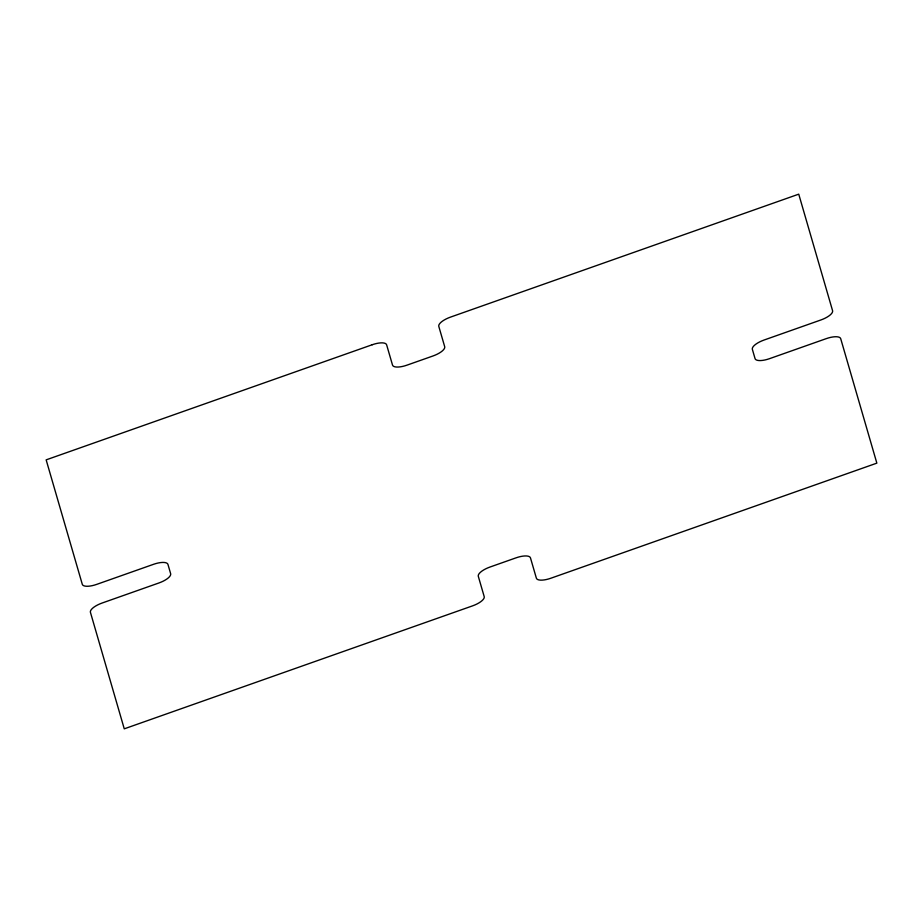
<?xml version="1.0" encoding="UTF-8"?>
<svg xmlns="http://www.w3.org/2000/svg" width="923" height="923" viewBox="0 0 923 923"><rect width="100%" height="100%" fill="white"/><g stroke="black" fill="none" stroke-linecap="round" stroke-linejoin="round"><path stroke-width="1.38" d="M372.223 344.741L46.15 459.862L82.297 584.328A13.833 4.846 -19.9 0 0 96.684 584.386L153.541 564.311A13.833 4.846 -19.9 0 1 167.94 564.368L170.651 573.691A13.833 4.846 -19.9 0 1 158.964 582.955L102.107 603.031A13.833 4.846 -19.9 0 0 90.419 612.295L124.259 728.835L472.518 605.88A13.833 4.846 -19.9 0 0 484.206 596.616L478.299 576.298A13.833 4.846 -19.9 0 1 489.998 567.034L516.084 557.827A13.833 4.846 -19.9 0 1 530.471 557.884L536.378 578.202A13.833 4.846 -19.9 0 0 550.777 578.26L876.85 463.138L840.703 338.672A13.833 4.846 -19.9 0 0 826.316 338.614L769.459 358.689A13.833 4.846 -19.9 0 1 755.06 358.632L752.349 349.309A13.833 4.846 -19.9 0 1 764.036 340.045L820.893 319.969A13.833 4.846 -19.9 0 0 832.581 310.705L798.741 194.165L450.482 317.12A13.833 4.846 -19.9 0 0 438.794 326.384L444.701 346.702A13.833 4.846 -19.9 0 1 433.002 355.966L406.916 365.173A13.833 4.846 -19.9 0 1 392.529 365.116L386.622 344.798A13.833 4.846 -19.9 0 0 372.223 344.741"/></g></svg>
